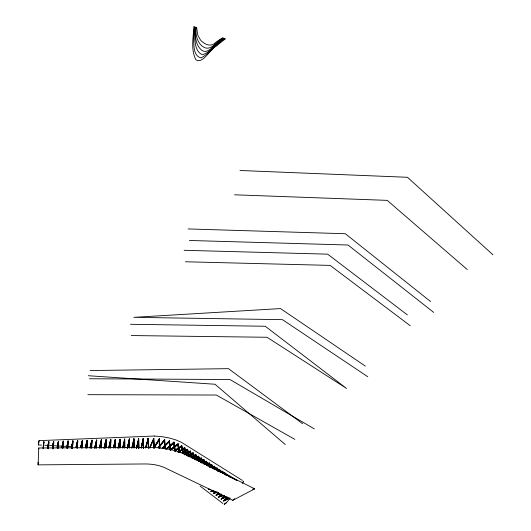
<?xml version="1.0" encoding="UTF-8"?>
<svg xmlns="http://www.w3.org/2000/svg" width="531" height="531" viewBox="0 0 531 531"><rect width="100%" height="100%" fill="white"/><g stroke="black" fill="none" stroke-linecap="round" stroke-linejoin="round"><path stroke-width="0.8" d="M119.814 448.031L119.913 439.223L120.132 447.64M120.066 448.025L120.099 440.232L118.128 447.839M115.101 448.038L115.247 439.383L115.413 447.606M115.353 448.038L115.433 440.398L113.548 447.56M71.36 448.257L72.953 440.816L72.555 448.164M71.612 448.257L72.953 440.816M66.667 448.051L68.16 440.982L67.762 448.184M66.919 448.051L68.16 440.982M52.529 448.715L52.556 445.682L53.697 441.467L53.346 448.801M52.781 448.715L52.808 445.682L53.697 441.467M57.268 448.104L57.275 445.921L58.536 441.307L58.151 448.217M57.521 448.104L58.536 441.307M61.968 447.759L63.355 441.142L62.963 448.197M62.22 447.759L63.355 441.142M43.024 448.469C44.119 438.453 43.98 440.883 43.303 448.204M43.283 448.469L43.993 441.799M47.77 448.655L47.823 445.449L48.852 441.633L48.513 448.828M48.022 448.655L48.852 441.633M110.375 448.051L110.753 440.571L109.008 448.171M110.435 447.646L110.826 439.542L110.627 448.051M105.642 448.064L106.054 440.737L105.895 448.064M105.702 447.686L106.134 439.695L105.954 447.686M38.71 448.887L38.783 447.991L147.512 447.354A63.322 32.278 -4.6 0 1 187.496 455.293L254.701 488.845L232.784 500.328L165.148 467.911A33.088 16.853 -4.6 0 0 144.485 463.961L38.093 464.871L38.166 462.368M100.903 448.078L101.434 439.854L101.215 447.726M101.155 448.078L101.355 440.909L99.529 447.746M96.151 448.091L96.635 441.082L94.969 448.283M96.217 447.766L96.715 440.013L96.41 448.084M91.398 448.104L91.903 441.248L90.323 448.064M91.458 447.812L91.989 440.172L91.651 448.104M38.093 464.871L38.783 447.991M86.633 448.118L87.25 440.338L86.951 447.772M86.892 448.118L87.157 441.414L85.425 447.845L87.157 441.414M43.462 448.071L43.734 441.799M81.867 448.131L82.497 440.498L82.119 448.131M77.088 448.151C79.504 427.9 73.855 460.317 77.38 441.752M77.141 447.859L77.732 440.657L77.34 448.144M48.593 441.633L48.255 448.257C50.332 432.048 45.898 455.326 48.772 442.688M72.302 448.164C74.765 429.081 69.262 459.136 72.601 441.918M72.355 447.898L72.694 440.823M53.359 442.542C50.644 459.62 55.131 429.659 53.339 448.237M53.087 448.801L53.439 441.473M57.899 448.217C60.129 430.462 55.397 458.153 58.184 442.389M57.945 448.025L58.277 441.307M62.704 448.204L63.096 441.142M67.51 448.184C69.86 429.811 64.709 458.419 67.809 442.077M67.556 447.938L67.902 440.982M154.448 436.037L39.062 440.63L38.458 444.971L41.624 445.131M38.411 444.308L39.062 440.63M43.661 442.834L43.343 445.828M141.014 447.766L143.297 438.44L143.629 448.264M141.113 448.051L142.998 439.409L143.536 447.972M141.253 447.766L143.297 438.44M141.359 448.051L143.251 439.402M136.321 448.257L138.691 438.599L138.943 448.29M136.553 447.925L138.644 439.568L138.856 447.978M136.567 448.257L138.691 438.599M136.799 447.918L138.644 439.568M127.221 447.799L129.451 438.911L129.478 448.005M131.761 448.084L133.832 438.752L134.17 447.991M132.027 447.626L134.024 439.734L132.272 447.626M132.007 448.084L134.077 438.752M122.641 447.626L124.566 439.071L124.838 447.6M122.721 447.991L124.752 440.066L124.778 448.018M127.274 448.264L129.398 439.9L127.52 448.264M127.467 447.799L129.451 438.911M117.882 448.204L119.913 439.223M118.128 448.204L120.165 439.223M118.373 447.839L120.099 440.232M122.887 447.626L124.812 439.064M122.966 447.985L124.752 440.066M77.473 440.657L76.059 446.863L77.732 440.657M108.696 447.746L110.574 439.542M108.762 448.177L110.494 440.571M113.302 447.945L115.247 439.383M113.548 447.945L115.499 439.383M113.8 447.56L115.433 440.398M82.239 440.498L80.725 447.095L82.497 440.498M86.998 440.338L85.385 447.334L87.25 440.338M91.737 440.179L90.038 447.567L91.989 440.172M96.463 440.02L94.677 447.799L96.715 440.013M99.304 448.031L101.182 439.86M99.549 448.031L101.434 439.854M103.923 448.264L105.881 439.701M104.156 447.918L105.802 440.743M104.169 448.257L106.134 439.695M104.408 447.918L106.054 440.737M108.948 447.746L110.826 439.542M90.078 448.064L91.651 441.248M94.717 448.283L96.376 441.082M99.775 447.739L101.355 440.909M145.428 447.912L148.176 438.287L148.567 448.244M145.706 447.573L148.116 439.243L145.945 447.58M145.673 447.912L148.176 438.287M149.53 447.759L153.718 438.347L154.315 447.653M149.709 448.018L153.957 438.367M149.948 448.031L153.592 439.296L153.93 448.157M242.428 483.462L243.61 481.219L242.368 482.652M153.678 447.759L159.254 438.779L159.95 448.131M153.91 447.786L159.486 438.805M153.917 448.005L159.307 439.734L154.149 448.031M158.099 447.633L164.716 439.602L165.38 448.894M158.324 447.666L164.716 439.602M158.384 447.885L164.265 440.471L165.068 448.629M158.61 447.925L164.491 440.511M225.39 502.97L224.182 504.417L226.266 502.917M226.266 502.91L230.255 498.144M229.372 498.403L223.664 500.979L226.876 497.222M223.816 501.052L227.022 497.295M229.219 497.899L225.489 499.532L227.593 497.069M225.635 499.605L227.739 497.142M226.398 496.963L221.128 499.067L223.81 495.994M221.281 499.14L224.5 495.45M225.801 496.644L222.874 497.753L224.467 495.927M223.02 497.826L224.613 496M223.392 495.503L218.58 497.142L221.274 494.129M218.732 497.215L221.42 494.202M222.668 495.191L220.239 495.961L221.314 494.759M220.392 496.027L221.467 494.832M219.907 494.135L216.017 495.211L218.254 492.768M216.17 495.284L218.407 492.841M219.953 493.545L217.597 494.149L218.679 492.967M217.75 494.222L218.832 493.047M216.787 492.576L213.442 493.272L215.121 491.474M213.595 493.345L215.274 491.547M214.073 490.876L210.853 491.321L211.982 490.146M211.006 491.394L212.135 490.226M162.081 448.257L169.389 440.67L170.564 449.943M162.294 448.31L169.601 440.717M162.42 448.516L169.117 441.56L170.172 449.677M162.632 448.569L169.336 441.606M217.717 471.17L219.635 469.537L217.869 471.249M218.201 471.342L219.522 470.293L218.354 471.422M215.121 469.497L217.046 467.904L215.274 469.577M215.586 469.696L216.913 468.667L215.739 469.776M232.784 500.328L234.616 498.642M212.513 467.824L214.438 466.264L212.665 467.897M212.958 468.043L214.298 467.034L212.526 468.661M209.207 466.742L211.823 464.618L209.977 466.271M209.718 466.908L211.663 465.388L209.878 466.988M165.864 449.16L173.909 442.077L175.449 451.264M166.07 449.219L174.108 442.137M166.86 448.881L173.61 442.947L174.984 450.998M167.066 448.947L173.81 443.007M206.566 465.03L209.187 462.959L214.066 469.377M206.718 465.11L209.187 462.959M206.99 465.282L209.015 463.736L212.3 468.063M207.15 465.362L209.015 463.736M203.911 463.311L206.539 461.293L204.07 463.39M204.316 463.583L206.347 462.076L209.898 467.141M204.475 463.663L206.347 462.076M200.618 462.089L203.718 459.534L207.767 465.667M200.778 462.169L203.877 459.614M200.997 462.395L203.672 460.404L207.004 465.587M203.672 460.404L201.156 462.474L198.269 457.032L195.574 458.917M198.461 459.919L201.203 457.934L204.84 464.121M198.621 459.999L201.203 457.934M198.295 460.662L200.977 458.724L204.096 464.034M198.455 460.742L200.977 458.724M194.465 459.169L198.508 456.235L202.271 463.271M194.625 459.255L198.508 456.235M195.733 459.003L198.269 457.032M170.405 449.558L178.024 443.763L179.976 452.77M169.953 450.115L178.217 443.836M170.491 450.089L177.706 444.613L179.286 451.775M170.677 450.162L177.892 444.686M191.751 457.383L195.8 454.529L199.284 461.724M191.26 457.954L195.8 454.529M192.069 457.742L195.541 455.332L198.236 460.888M192.235 457.828L195.541 455.332M188.366 456.056L193.078 452.817L196.284 460.165M188.532 456.142L193.078 452.817M188.651 456.448L192.64 453.54L195.275 459.308M188.817 456.534L192.799 453.62M184.755 454.841L190.171 451.011L193.264 458.605M184.921 454.928L190.337 451.091M186.554 454.178L190.045 451.901L192.308 457.715M186.713 454.257L190.045 451.901M181.994 452.996L187.416 449.279L190.224 457.032M182.16 453.076L187.582 449.359M182.432 453.288L187.111 450.089L189.574 456.859M182.598 453.368L187.27 450.175M174.367 450.587L181.721 445.708L184.138 454.582M174.54 450.666L181.894 445.788M175.19 450.633L181.383 446.531L183.328 453.587M174.672 451.164L181.549 446.611M177.852 452.034L184.649 447.533L187.41 456.235M178.018 452.113L184.815 447.62M178.297 452.332L184.317 448.35L186.54 455.266M179.797 451.529L184.483 448.429M225.489 499.532L229.073 497.826M223.664 500.979L229.219 498.337M222.874 497.753L225.655 496.571M221.128 499.067L226.252 496.897M220.239 495.961L222.516 495.118M218.58 497.142L223.239 495.43M217.597 494.149L219.801 493.472M216.017 495.211L219.754 494.062M216.363 491.985L214.942 492.33L217.225 491.892M213.442 493.272L216.635 492.502M210.853 491.321L213.157 490.929M252.65 489.184L254.701 488.845M209.725 489.23L208.252 489.363L209.878 489.303M90.217 370.558L228.516 368.66L302.67 423.765M87.854 394.672L216.329 395.037L294.838 439.363M89.414 378.756L229.95 379.526L314.286 428.869M131.25 335.552L267.04 337.271L346.551 388.453L265.241 326.246L130.52 324.288M185.412 261.77L330.129 265.394L410.257 325.735M184.151 250.293L327.66 254.163L407.35 314.89M189.381 240.477L348.024 245.01L433.741 312.434M188.06 228.934L345.349 233.733L430.614 301.562M234.576 194.797L387.212 200.366L467.3 269.575M239.979 170.484L407.469 177.288L492.907 254.761M44.79 445.283L47.949 445.443M49.529 445.522L52.682 445.682M54.255 445.761L57.401 445.921M58.974 446L62.114 446.153M63.68 446.232L66.813 446.392M68.38 446.471L71.506 446.624M154.448 436.037L162.121 436.688L169.216 437.969L175.608 439.827L181.237 442.204L242.388 480.416M88.265 375.722L215.022 384.245L285.273 444.527M227.321 474.375L232.346 478.351M229.857 475.968L234.43 479.354M232.379 477.561L236.448 480.382M234.888 479.135L237.496 480.834M229.644 476.626L231.038 477.628M367.764 376.744L282.485 319.669L133.812 317.339L280.534 308.584L365.328 366.105M222.907 503.481L200.034 486.004M227.095 475.039L229.04 476.539M228.994 476.34L224.62 472.696L230.042 477.283M227.195 475.643L224.533 473.44L227.042 475.564M226.83 475.345L222.058 471.083L226.1 474.747M225.715 475.179L221.958 471.833L224.958 474.561M219.482 469.457L224.055 473.831M219.363 470.214L222.967 473.652M216.887 467.831L221.613 472.676M216.761 468.588L220.604 472.61M214.285 466.185L219.33 471.767M214.139 466.955L217.431 470.566M211.663 464.539L216.462 470.254M211.504 465.309L215.135 469.61M209.028 462.879L213.422 468.654M208.856 463.656L212.141 467.984M206.38 461.213L211.146 467.857M206.187 461.997L209.738 467.061M203.718 459.534L208.039 466.258M203.512 460.324L206.844 465.508M201.037 457.848L204.681 464.041M200.818 458.645L203.937 463.948M198.348 456.156L201.734 462.481M198.103 456.952L201.375 463.065M195.64 454.45L199.125 461.638M195.381 455.253L198.408 461.505M192.912 452.737L196.118 460.085M192.64 453.54L195.116 459.229M190.171 451.011L193.098 458.518M189.879 451.821L192.142 457.636M187.416 449.279L190.058 456.945M187.111 450.089L189.149 456.036M184.649 447.533L187.005 455.366M184.317 448.35L186.374 455.186M181.721 445.708L183.759 453.7M181.383 446.531L183.155 453.507M178.024 443.763L179.631 451.888M177.706 444.613L179.259 452.492M173.909 442.077L175.25 451.204M173.61 442.947L174.779 450.938M169.389 440.67L170.351 449.896M169.117 441.56L169.96 449.631M38.411 444.361L38.458 444.971M164.491 439.562L165.154 448.854M164.265 440.471L164.842 448.589M159.254 438.779L159.745 448.662M159.074 439.708L159.512 448.635M147.93 438.287L148.315 448.237M153.718 438.347L154.176 448.171M143.045 438.44L143.377 448.264M142.998 439.409L143.29 447.972M138.445 438.599L138.691 448.29M138.392 439.568L138.611 447.985M133.832 438.752L133.985 447.52M133.779 439.734L133.925 447.991M129.206 438.911L129.292 447.56M129.146 439.9L129.225 448.005M124.566 439.071L124.526 448.018M194.638 32.73C195.016 40.064 194.386 51.168 202.311 54.713C211.126 52.33 216.236 42.646 224.328 38.451L223.797 38.239A136.248 101.872 -15.4 0 0 217.106 43.336C212.566 45.978 207.827 54.441 201.82 50.319C195.076 44.903 194.897 35.099 195.514 27.194L194.963 26.975L194.638 32.73M193.682 37.031C194.094 43.734 192.567 55.934 201.103 57.919C209.997 53.12 216.037 43.881 224.859 38.657L225.396 38.863A129.571 97.246 -15.5 0 0 216.29 46.137C210.395 48.494 203.034 64.53 195.932 59.797C190.609 49.702 193.384 37.442 193.868 26.55L194.419 26.762L193.682 37.031M196.058 27.406C195.315 35.126 197.426 44.976 205.543 47.982C212.739 49.682 217.119 40.329 223.259 38.033L222.728 37.82L220.624 39.108A107.846 82.099 -14 0 0 215.938 42.175C212.4 46.409 206.99 45.62 203.101 42.374A16.866 13.932 -10.9 0 1 200.499 40.017L197.784 35.139L196.609 27.619L196.058 27.406M63.003 442.237L62.008 446.737L63.003 442.237M82.146 441.586L80.758 447.626L82.146 441.586"/></g></svg>
